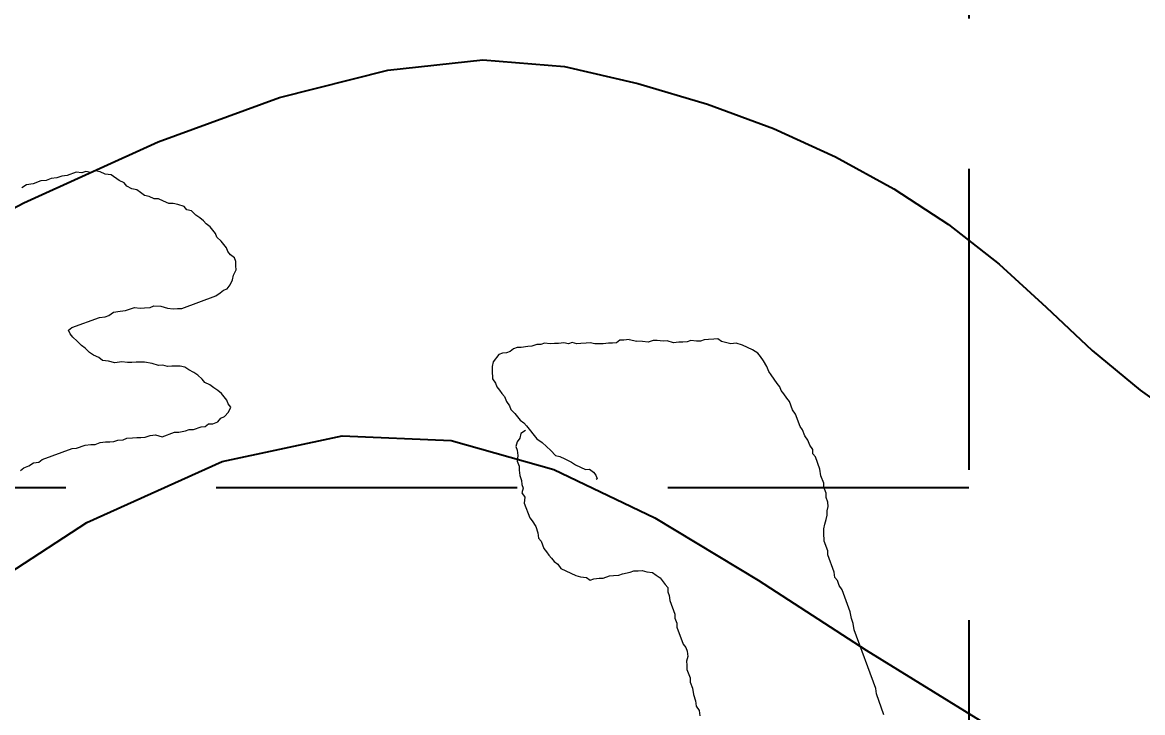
# Model space of a CAD drawing. Header units: millimetres. Extents: x 322668 to 332469, y 13187 to 20117.
# Drawn here: x 329527.04 to 329565.1, y 17780.25 to 17803.71 of the extents above; entities that cross this region are included whole.
import ezdxf
from ezdxf.enums import TextEntityAlignment as Align

# ---------------------------------------------------------------- set-up
doc = ezdxf.new("R2010")
doc.units = ezdxf.units.MM
doc.header["$LTSCALE"] = 50
doc.header["$MEASUREMENT"] = 0
doc.header["$PDMODE"] = 3
doc.header["$PDSIZE"] = -0.5
doc.linetypes.add('HIDDEN', pattern=[0.375, 0.25, -0.125])
doc.layers.get('0').update_dxf_attribs({"linetype": 'CONTINUOUS'})
doc.layers.get('DEFPOINTS').update_dxf_attribs({"linetype": 'CONTINUOUS'})
for name, color, linetype in [('-DWG_DETAY1', 7, 'CONTINUOUS'), ('-DWG_DETAY2', 7, 'CONTINUOUS'), ('MIM_OLCU-DIS', 1, 'CONTINUOUS')]:
    doc.layers.add(name, color=color, linetype=linetype)
doc.layers.add('NO', color=7, linetype='CONTINUOUS', lineweight=30)
doc.layers.add('PLAN', color=253, linetype='CONTINUOUS', lineweight=15)
doc.styles.add('OLCU', font='TSIMPLEX.SHX', dxfattribs={"width": 0.7})
doc.styles.add('ROMANS', font='romans.shx')
doc.dimstyles.new('200-OLCU-DIŞ', dxfattribs={"dimtxt": 30, "dimasz": 10, "dimexe": 0, "dimexo": 0, "dimgap": 10, "dimtad": 1, "dimdec": 1, "dimdsep": 46, "dimtxsty": 'OLCU', "dimblk1": 'DOT', "dimblk2": 'DOT', "dimsah": 1, "dimcen": 0, "dimclrd": 7, "dimclre": 7, "dimclrt": 4, "dimadec": 0, "dimazin": 0, "dimtfac": 1, "dimtdec": 1, "dimtix": 1, "dimtmove": 2, "dimatfit": 3, "dimldrblk": 'DOT', "dimfxl": 0, "dimtolj": 1, "dimarcsym": 0})

# ---------------------------------------------------------------- blocks, each defined once
blk = doc.blocks.new('_DOT')
at = {"color": 0, "linetype": 'ByBlock'}
blk.add_line((-0.5, 0), (-1, 0), dxfattribs=at)
at = {"color": 0, "linetype": 'ByBlock', "const_width": 0.5}
blk.add_lwpolyline([(-0.25, 0, 1), (0.25, 0, 1)], format="xyb", close=True, dxfattribs=at)
blk = doc.blocks.new('*D159')
at = {"layer": 'DEFPOINTS', "color": 0}
for p in [(329577.746, 18407.964, -57.501), (327588.544, 14892.995), (330092.587, 14892.995)]:
    blk.add_point(p, dxfattribs=at)
at = {"layer": 'MIM_OLCU-DIS', "color": 7, "lineweight": -2}
for p, q in [((330052.834, 18407.964), (330092.587, 18407.964)), ((330092.587, 18397.964), (330092.587, 14902.995)), ((330052.587, 14892.995), (330092.587, 14892.995))]:
    blk.add_line(p, q, dxfattribs=at)
at = {"layer": 'MIM_OLCU-DIS', "color": 7, "lineweight": -2, "xscale": 10, "yscale": 10, "zscale": 10}
for p, rotation in [((330092.587, 18407.964), 90), ((330092.587, 14892.995), 270)]:
    blk.add_blockref('_DOT', p, dxfattribs=dict(at, rotation=rotation))
at = {"layer": 'MIM_OLCU-DIS', "color": 4, "insert": (330067.587, 16650.479), "char_height": 30, "attachment_point": 5, "rotation": 90, "style": 'OLCU'}
blk.add_mtext('\\A1;3515', dxfattribs=at)
blk = doc.blocks.new('amk200')
at = {"layer": '-DWG_DETAY1', "color": 0, "linetype": 'HIDDEN'}
for points in [[(50, -2), (50, 50), (0, 50), (0, -2)], [(0, 18), (50, 18)]]:
    blk.add_lwpolyline(points, dxfattribs=at)
at = {"layer": 'NO', "linetype": 'Continuous', "style": 'ROMANS', "width": 0.8}
blk.add_attdef('NO', text='', height=10, dxfattribs=at).set_placement((25, -28), align=Align.MIDDLE)
blk = doc.blocks.new('T_MC')
at = {"layer": '-DWG_DETAY2', "color": 0, "linetype": 'Continuous'}
for points in [[(5, 25), (12.227, 29.648), (18.906, 33.594), (25.039, 36.836), (30.625, 39.375), (35.664, 41.211), (40.156, 42.344), (44.102, 42.773), (47.5, 42.5), (50.547, 41.797), (53.438, 40.938), (56.172, 39.922), (58.75, 38.75), (61.172, 37.422), (63.438, 35.938), (65.547, 34.297), (67.5, 32.5), (69.414, 30.703), (71.406, 29.062), (73.477, 27.578)], [(5, 5), (13.704, 13.24), (21.191, 19.355), (27.654, 23.567), (33.281, 26.094), (38.264, 27.156), (42.793, 26.973), (47.058, 25.764), (51.25, 23.75), (55.54, 21.16), (60.02, 18.262), (64.763, 15.334), (69.844, 12.656), (75.334, 10.505), (81.309, 9.16), (87.839, 8.899), (95, 10)]]:
    blk.add_lwpolyline(points, dxfattribs=at)
blk = doc.blocks.new('İNSAN-1')
for p, q in [((13.778, -17.257), (13.904, -17.073)), ((13.904, -17.073), (13.928, -16.851)), ((21.576, -16.901), (21.259, -17.764)), ((13.661, -17.732), (13.754, -17.478)), ((13.754, -17.478), (13.778, -17.257)), ((13.525, -18.258), (13.618, -18.005)), ((13.618, -18.005), (13.661, -17.732)), ((21.235, -17.985), (20.338, -20.421)), ((21.259, -17.764), (21.235, -17.985)), ((13.389, -18.784), (13.52, -18.429)), ((13.52, -18.429), (13.525, -18.258)), ((13.378, -19.126), (13.383, -18.955)), ((13.383, -18.955), (13.389, -18.784)), ((13.344, -19.69), (13.4, -19.537)), ((13.424, -19.316), (13.378, -19.126)), ((13.4, -19.537), (13.424, -19.316)), ((12.975, -20.534), (13.237, -19.823)), ((13.237, -19.823), (13.344, -19.69)), ((20.338, -20.421), (20.296, -20.693)), ((12.89, -21.078), (12.895, -20.908)), ((12.895, -20.908), (12.97, -20.705)), ((12.97, -20.705), (12.975, -20.534)), ((20.221, -20.896), (20.178, -21.169)), ((20.296, -20.693), (20.221, -20.896)), ((12.685, -21.637), (12.89, -21.078)), ((20.178, -21.169), (19.842, -22.082)), ((12.605, -22.01), (12.661, -21.858)), ((12.661, -21.858), (12.685, -21.637)), ((12.279, -22.582), (12.493, -22.315)), ((12.493, -22.315), (12.599, -22.181)), ((12.599, -22.181), (12.605, -22.01)), ((19.717, -22.266), (19.642, -22.469)), ((19.842, -22.082), (19.717, -22.266)), ((8.16, -22.967), (8.785, -22.678)), ((8.785, -22.678), (8.974, -22.633)), ((8.974, -22.633), (9.215, -22.606)), ((9.215, -22.606), (9.372, -22.491)), ((9.372, -22.491), (9.525, -22.548)), ((9.525, -22.548), (9.746, -22.572)), ((9.746, -22.572), (9.917, -22.577)), ((9.917, -22.577), (10.171, -22.67)), ((10.171, -22.67), (10.342, -22.676)), ((10.342, -22.676), (10.564, -22.7)), ((10.564, -22.7), (10.716, -22.756)), ((10.716, -22.756), (11.039, -22.817)), ((11.964, -22.812), (12.121, -22.697)), ((12.121, -22.697), (12.279, -22.582)), ((19.535, -22.603), (19.511, -22.824)), ((19.642, -22.469), (19.535, -22.603)), ((7.877, -23.266), (8.034, -23.151)), ((8.034, -23.151), (8.16, -22.967)), ((11.039, -22.817), (11.192, -22.873)), ((11.192, -22.873), (11.363, -22.879)), ((11.363, -22.879), (11.534, -22.884)), ((11.534, -22.884), (11.723, -22.838)), ((11.723, -22.838), (11.964, -22.812)), ((19.511, -22.824), (19.25, -23.535)), ((7.449, -23.8), (7.556, -23.667)), ((7.556, -23.667), (7.663, -23.533)), ((7.663, -23.533), (7.77, -23.4)), ((7.77, -23.4), (7.877, -23.266)), ((19.244, -23.706), (19.095, -24.112)), ((19.25, -23.535), (19.244, -23.706)), ((7.23, -24.238), (7.337, -24.105)), ((7.337, -24.105), (7.449, -23.8)), ((19.095, -24.112), (19.084, -24.453)), ((7.113, -24.714), (7.206, -24.46)), ((7.206, -24.46), (7.23, -24.238)), ((19.084, -24.453), (19.079, -24.624)), ((19.079, -24.624), (19.125, -24.814)), ((6.638, -25.691), (6.862, -25.082)), ((6.862, -25.082), (6.969, -24.949)), ((6.969, -24.949), (7.113, -24.714)), ((19.125, -24.814), (19.17, -25.004)), ((19.17, -25.004), (19.216, -25.193)), ((19.216, -25.193), (19.21, -25.364)), ((19.21, -25.364), (19.256, -25.554)), ((19.256, -25.554), (19.251, -25.725)), ((6.539, -26.116), (6.665, -25.931)), ((6.665, -25.931), (6.638, -25.691)), ((19.176, -25.928), (19.171, -26.098)), ((19.251, -25.725), (19.176, -25.928)), ((6.523, -26.628), (6.529, -26.457)), ((6.529, -26.457), (6.585, -26.305)), ((6.585, -26.305), (6.539, -26.116)), ((19.077, -26.352), (19.072, -26.523)), ((19.171, -26.098), (19.077, -26.352)), ((6.425, -27.053), (6.449, -26.831)), ((6.449, -26.831), (6.523, -26.628)), ((9.35, -27.093), (9.508, -26.978)), ((9.508, -26.978), (9.615, -26.844)), ((9.615, -26.844), (9.671, -26.692)), ((9.671, -26.692), (9.62, -26.674)), ((18.96, -26.828), (18.917, -27.1)), ((19.072, -26.523), (18.96, -26.828)), ((-14.285, -27.05), (-14.148, -27.16)), ((-14.148, -27.16), (-13.94, -27.236)), ((-13.94, -27.236), (-13.75, -27.365)), ((-13.75, -27.365), (-13.523, -27.39)), ((-13.523, -27.39), (-13.386, -27.5)), ((6.345, -27.427), (6.42, -27.224)), ((6.372, -27.667), (6.345, -27.427)), ((6.42, -27.224), (6.425, -27.053)), ((8.327, -27.523), (8.605, -27.395)), ((8.605, -27.395), (8.763, -27.28)), ((8.763, -27.28), (8.971, -27.184)), ((8.971, -27.184), (9.179, -27.087)), ((9.179, -27.087), (9.35, -27.093)), ((18.917, -27.1), (18.73, -27.607)), ((-13.386, -27.5), (-12.135, -27.96)), ((6.292, -28.041), (6.348, -27.889)), ((6.348, -27.889), (6.372, -27.667)), ((7.558, -28.046), (7.734, -27.881)), ((7.734, -27.881), (7.929, -27.664)), ((7.929, -27.664), (8.119, -27.619)), ((8.119, -27.619), (8.327, -27.523)), ((18.618, -27.912), (18.493, -28.096)), ((18.624, -27.741), (18.618, -27.912)), ((18.73, -27.607), (18.624, -27.741)), ((-12.135, -27.96), (-11.959, -27.965)), ((-11.959, -27.965), (-11.594, -28.1)), ((-11.594, -28.1), (-11.367, -28.124)), ((-11.367, -28.124), (-11.191, -28.13)), ((-11.191, -28.13), (-10.983, -28.207)), ((-10.983, -28.207), (-10.755, -28.231)), ((-10.755, -28.231), (-10.579, -28.237)), ((-10.579, -28.237), (-10.404, -28.242)), ((-10.404, -28.242), (-10.248, -28.3)), ((-10.248, -28.3), (-10.02, -28.324)), ((-10.02, -28.324), (-9.864, -28.382)), ((6.337, -28.231), (6.292, -28.041)), ((6.452, -28.388), (6.337, -28.231)), ((7.048, -28.492), (7.155, -28.359)), ((7.155, -28.359), (7.382, -28.212)), ((7.382, -28.212), (7.558, -28.046)), ((18.418, -28.299), (18.293, -28.483)), ((18.493, -28.096), (18.418, -28.299)), ((-9.864, -28.382), (-9.636, -28.407)), ((-9.636, -28.407), (-9.46, -28.412)), ((-9.46, -28.412), (-9.285, -28.418)), ((-9.285, -28.418), (-9.109, -28.423)), ((-9.109, -28.423), (-8.901, -28.5)), ((-8.901, -28.5), (-8.673, -28.524)), ((-8.673, -28.524), (-8.407, -28.445)), ((-8.407, -28.445), (-7.886, -28.637)), ((-7.886, -28.637), (-7.71, -28.642)), ((-7.71, -28.642), (-7.431, -28.686)), ((-7.431, -28.686), (-7.274, -28.744)), ((-7.274, -28.744), (-7.099, -28.749)), ((-7.099, -28.749), (-6.786, -28.864)), ((6.498, -28.578), (6.452, -28.388)), ((6.682, -28.703), (6.498, -28.578)), ((6.727, -28.893), (6.834, -28.759)), ((6.834, -28.759), (7.048, -28.492)), ((18.199, -28.737), (18.092, -28.871)), ((18.293, -28.483), (18.199, -28.737)), ((-6.786, -28.864), (-6.61, -28.87)), ((-6.61, -28.87), (-6.473, -28.979)), ((-6.473, -28.979), (-6.298, -28.985)), ((-6.298, -28.985), (-6.089, -29.062)), ((-6.089, -29.062), (-5.971, -29.223)), ((-5.971, -29.223), (-5.815, -29.281)), ((-5.815, -29.281), (-5.645, -29.462)), ((6.249, -29.408), (6.356, -29.275)), ((6.356, -29.275), (6.463, -29.141)), ((6.463, -29.141), (6.621, -29.027)), ((6.621, -29.027), (6.727, -28.893)), ((18.092, -28.871), (17.906, -29.378)), ((-5.546, -29.676), (-5.656, -29.813)), ((-5.645, -29.462), (-5.546, -29.676)), ((5.892, -29.911), (6.017, -29.726)), ((6.017, -29.726), (6.073, -29.574)), ((6.073, -29.574), (6.249, -29.408)), ((17.78, -29.562), (17.649, -29.917)), ((17.906, -29.378), (17.78, -29.562)), ((-5.823, -30.106), (-5.932, -30.243)), ((-5.713, -29.969), (-5.823, -30.106)), ((-5.656, -29.813), (-5.713, -29.969)), ((5.71, -30.247), (5.817, -30.114)), ((5.817, -30.114), (5.892, -29.911)), ((17.417, -30.235), (17.31, -30.369)), ((17.543, -30.051), (17.417, -30.235)), ((17.649, -29.917), (17.543, -30.051)), ((-6.632, -30.696), (-6.741, -30.833)), ((-6.418, -30.597), (-6.632, -30.696)), ((-6.256, -30.479), (-6.418, -30.597)), ((-6.094, -30.361), (-6.256, -30.479)), ((-5.932, -30.243), (-6.094, -30.361)), ((5.315, -30.851), (5.441, -30.666)), ((5.441, -30.666), (5.497, -30.514)), ((5.497, -30.514), (5.603, -30.381)), ((5.603, -30.381), (5.71, -30.247)), ((17.147, -30.655), (17.022, -30.839)), ((17.254, -30.521), (17.147, -30.655)), ((17.31, -30.369), (17.254, -30.521)), ((-7.084, -31.121), (-7.298, -31.219)), ((-6.922, -31.003), (-7.084, -31.121)), ((-6.741, -30.833), (-6.922, -31.003)), ((5.304, -31.192), (5.315, -30.851)), ((16.79, -31.157), (16.715, -31.36)), ((16.896, -31.023), (16.79, -31.157)), ((17.022, -30.839), (16.896, -31.023)), ((-10.877, -31.617), (-11.039, -31.735)), ((-10.63, -31.59), (-10.877, -31.617)), ((-10.364, -31.51), (-10.63, -31.59)), ((-10.084, -31.554), (-10.364, -31.51)), ((-9.838, -31.527), (-10.084, -31.554)), ((-9.662, -31.532), (-9.838, -31.527)), ((-9.486, -31.538), (-9.662, -31.532)), ((-9.311, -31.543), (-9.486, -31.538)), ((-9.135, -31.549), (-9.311, -31.543)), ((-8.817, -31.488), (-9.135, -31.549)), ((-8.551, -31.409), (-8.817, -31.488)), ((-8.376, -31.414), (-8.551, -31.409)), ((-8.181, -31.368), (-8.376, -31.414)), ((-8.005, -31.373), (-8.181, -31.368)), ((-7.83, -31.378), (-8.005, -31.373)), ((-7.654, -31.384), (-7.83, -31.378)), ((-7.46, -31.337), (-7.654, -31.384)), ((-7.298, -31.219), (-7.46, -31.337)), ((5.299, -31.363), (5.304, -31.192)), ((5.345, -31.553), (5.299, -31.363)), ((5.575, -31.868), (5.345, -31.553)), ((16.571, -31.595), (16.445, -31.779)), ((16.715, -31.36), (16.571, -31.595)), ((-11.414, -31.952), (-11.595, -32.122)), ((-11.253, -31.834), (-11.414, -31.952)), ((-11.039, -31.735), (-11.253, -31.834)), ((5.727, -31.924), (5.575, -31.868)), ((5.898, -31.929), (5.727, -31.924)), ((6.05, -31.986), (5.898, -31.929)), ((6.184, -32.092), (6.05, -31.986)), ((6.336, -32.148), (6.184, -32.092)), ((16.111, -32.059), (15.695, -32.252)), ((16.338, -31.912), (16.111, -32.059)), ((16.445, -31.779), (16.338, -31.912)), ((-11.938, -32.41), (-12.119, -32.58)), ((-11.757, -32.24), (-11.938, -32.41)), ((-11.595, -32.122), (-11.757, -32.24)), ((6.507, -32.154), (6.336, -32.148)), ((6.78, -32.196), (6.507, -32.154)), ((6.951, -32.202), (6.78, -32.196)), ((7.154, -32.277), (6.951, -32.202)), ((7.325, -32.282), (7.154, -32.277)), ((7.477, -32.338), (7.325, -32.282)), ((7.717, -32.311), (7.477, -32.338)), ((7.888, -32.317), (7.717, -32.311)), ((8.059, -32.322), (7.888, -32.317)), ((8.281, -32.346), (8.059, -32.322)), ((8.471, -32.3), (8.281, -32.346)), ((8.623, -32.357), (8.471, -32.3)), ((8.813, -32.311), (8.623, -32.357)), ((8.984, -32.316), (8.813, -32.311)), ((9.205, -32.34), (8.984, -32.316)), ((9.376, -32.346), (9.205, -32.34)), ((9.566, -32.3), (9.376, -32.346)), ((9.737, -32.306), (9.566, -32.3)), ((9.908, -32.311), (9.737, -32.306)), ((10.13, -32.335), (9.908, -32.311)), ((10.301, -32.34), (10.13, -32.335)), ((10.472, -32.346), (10.301, -32.34)), ((10.605, -32.452), (10.472, -32.346)), ((10.776, -32.458), (10.605, -32.452)), ((10.998, -32.482), (10.776, -32.458)), ((10.998, -32.482), (11.308, -32.423)), ((11.548, -32.396), (11.308, -32.423)), ((11.789, -32.37), (11.548, -32.396)), ((11.992, -32.444), (11.789, -32.37)), ((12.163, -32.45), (11.992, -32.444)), ((12.403, -32.423), (12.163, -32.45)), ((12.574, -32.428), (12.403, -32.423)), ((12.834, -32.351), (12.574, -32.428)), ((13.055, -32.375), (12.834, -32.351)), ((13.226, -32.38), (13.055, -32.375)), ((13.397, -32.385), (13.226, -32.38)), ((13.55, -32.442), (13.397, -32.385)), ((13.79, -32.415), (13.55, -32.442)), ((13.961, -32.42), (13.79, -32.415)), ((14.113, -32.476), (13.961, -32.42)), ((14.284, -32.481), (14.113, -32.476)), ((14.506, -32.506), (14.284, -32.481)), ((14.677, -32.511), (14.506, -32.506)), ((14.835, -32.396), (14.677, -32.511)), ((15.214, -32.305), (14.835, -32.396)), ((15.436, -32.329), (15.214, -32.305)), ((15.695, -32.252), (15.436, -32.329)), ((-12.229, -32.717), (-12.286, -32.873)), ((-12.286, -32.873), (-12.149, -32.983)), ((-12.119, -32.58), (-12.229, -32.717)), ((-12.149, -32.983), (-11.002, -33.405)), ((-11.002, -33.405), (-10.775, -33.429)), ((-10.775, -33.429), (-10.618, -33.487)), ((-10.618, -33.487), (-10.429, -33.616)), ((-10.429, -33.616), (-10.149, -33.66)), ((-10.149, -33.66), (-9.922, -33.684)), ((-9.922, -33.684), (-9.557, -33.819)), ((-9.557, -33.819), (-9.31, -33.791)), ((-9.31, -33.791), (-9.134, -33.797)), ((-9.134, -33.797), (-8.907, -33.821)), ((-8.907, -33.821), (-8.75, -33.879)), ((-8.75, -33.879), (-8.451, -33.871)), ((-8.451, -33.871), (-8.185, -33.791)), ((-8.185, -33.791), (-7.939, -33.764)), ((-7.939, -33.764), (-7.763, -33.769)), ((-7.763, -33.769), (-7.588, -33.775)), ((-7.588, -33.775), (-6.18, -34.293)), ((-6.18, -34.293), (-5.991, -34.422)), ((-5.991, -34.422), (-5.854, -34.531)), ((-5.854, -34.531), (-5.697, -34.589)), ((-5.697, -34.589), (-5.579, -34.75)), ((-5.579, -34.75), (-5.481, -34.964)), ((-5.481, -34.964), (-5.434, -35.159)), ((-5.434, -35.159), (-5.335, -35.373)), ((-5.346, -35.724), (-5.403, -35.88)), ((-5.34, -35.548), (-5.346, -35.724)), ((-5.335, -35.373), (-5.34, -35.548)), ((-5.675, -36.135), (-5.732, -36.291)), ((-5.565, -35.998), (-5.675, -36.135)), ((-5.403, -35.88), (-5.565, -35.998)), ((-6.133, -36.735), (-6.19, -36.892)), ((-5.952, -36.565), (-6.133, -36.735)), ((-5.842, -36.428), (-5.952, -36.565)), ((-5.732, -36.291), (-5.842, -36.428)), ((-6.409, -37.166), (-6.571, -37.284)), ((-6.3, -37.029), (-6.409, -37.166)), ((-6.19, -36.892), (-6.3, -37.029)), ((-7.004, -37.657), (-7.185, -37.827)), ((-6.843, -37.539), (-7.004, -37.657)), ((-6.681, -37.421), (-6.843, -37.539)), ((-6.571, -37.284), (-6.681, -37.421)), ((-8.126, -38.131), (-8.34, -38.23)), ((-7.95, -38.137), (-8.126, -38.131)), ((-7.756, -38.09), (-7.95, -38.137)), ((-7.49, -38.01), (-7.756, -38.09)), ((-7.38, -37.873), (-7.49, -38.01)), ((-7.185, -37.827), (-7.38, -37.873)), ((-9.3, -38.586), (-9.461, -38.704)), ((-9.138, -38.468), (-9.3, -38.586)), ((-8.943, -38.422), (-9.138, -38.468)), ((-8.729, -38.323), (-8.943, -38.422)), ((-8.554, -38.329), (-8.729, -38.323)), ((-8.34, -38.23), (-8.554, -38.329)), ((-14.036, -38.913), (-14.226, -38.784)), ((-13.756, -38.957), (-14.036, -38.913)), ((-13.444, -39.072), (-13.756, -38.957)), ((-13.216, -39.097), (-13.444, -39.072)), ((-9.98, -38.987), (-10.194, -39.085)), ((-9.87, -38.85), (-9.98, -38.987)), ((-9.656, -38.751), (-9.87, -38.85)), ((-9.461, -38.704), (-9.656, -38.751)), ((-13.008, -39.173), (-13.216, -39.097)), ((-12.78, -39.198), (-13.008, -39.173)), ((-12.571, -39.275), (-12.78, -39.198)), ((-12.344, -39.299), (-12.571, -39.275)), ((-11.979, -39.434), (-12.344, -39.299)), ((-11.732, -39.406), (-11.979, -39.434)), ((-11.576, -39.464), (-11.732, -39.406)), ((-11.381, -39.417), (-11.576, -39.464)), ((-11.173, -39.494), (-11.381, -39.417)), ((-10.978, -39.447), (-11.173, -39.494)), ((-10.764, -39.349), (-10.978, -39.447)), ((-10.517, -39.321), (-10.764, -39.349)), ((-10.194, -39.085), (-10.517, -39.321))]:
    blk.add_line(p, q)

msp = doc.modelspace()

# ---------------------------------------------------------------- block references
at = {"layer": 'PLAN', "color": 0, "linetype": 'Continuous', "yscale": 0.81818181818, "zscale": 0.81818181818}
for name, p, xscale in [('amk200', (329559.195, 17773.16, -350), -0.81818181818), ('T_MC', (329506.6, 17767.433, -350), 0.81818181818)]:
    msp.add_blockref(name, p, dxfattribs=dict(at, xscale=xscale))
at = {"layer": 'PLAN', "color": 0, "linetype": 'Continuous', "xscale": -0.81818181818, "yscale": 0.81818181818, "zscale": 0.81818181818, "rotation": 180}
msp.add_blockref('İNSAN-1', (329538.663, 17766.35, -350), dxfattribs=at)

# ---------------------------------------------------------------- dimensions: what is measured, and where the dimension line sits
at = {"layer": 'MIM_OLCU-DIS', "color": 22}
dim = msp.add_linear_dim(base=(330092.587, 14892.995), p1=(329577.746, 18407.964, -57.501), p2=(327588.544, 14892.995), angle=270, dimstyle='200-OLCU-DIŞ', dxfattribs=at)
dim.commit()
dim.dimension.update_dxf_attribs({"geometry": '*D159', "text_midpoint": (330067.587, 16650.479)})

doc.saveas('drawing.dxf')
